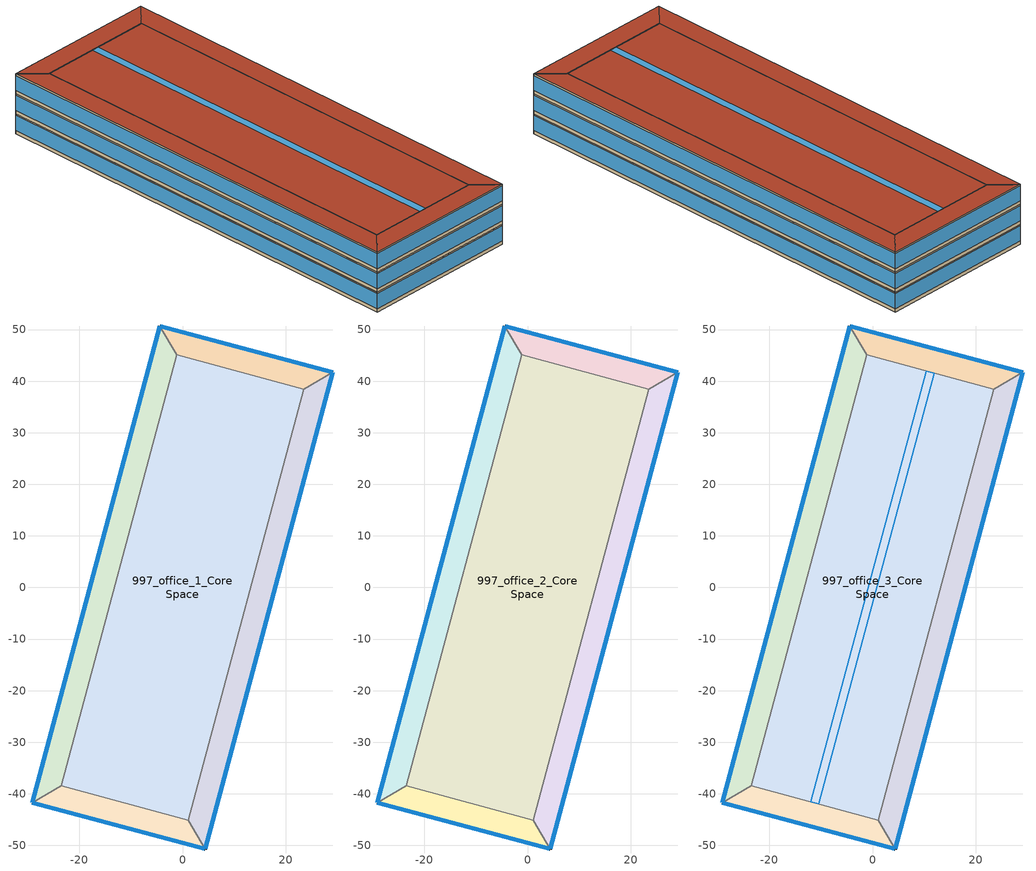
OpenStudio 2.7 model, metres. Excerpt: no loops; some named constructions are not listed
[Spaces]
997_office_1_West Perimeter Space
 floor ground: -4.38,50.7 29.14,41.71 23.54,38.48 -1.15,45.1 z0
 wall outside (Siding_Wood_Frame_Wall): 29.14,41.71 -4.38,50.7 z0:4.45
 wall to 997_office_1_North Perimeter Space: 23.54,38.48 29.14,41.71 z0:4.45
 wall to 997_office_1_Core Space: -1.15,45.1 23.54,38.48 z0:4.45
 wall to 997_office_1_South Perimeter Space: -4.38,50.7 -1.15,45.1 z0:4.45
 window (fenestration_3.31610554326308_0.2975_0.7): 29.12,41.72 -4.36,50.69 z0.76:4.1
997_office_1_North Perimeter Space
 floor ground: 29.14,41.71 4.38,-50.7 1.15,-45.1 23.54,38.48 z0
 wall outside (Siding_Wood_Frame_Wall): 4.38,-50.7 29.14,41.71 z0:4.45
 wall to 997_office_1_East Perimeter Space: 1.15,-45.1 4.38,-50.7 z0:4.45
 wall to 997_office_1_Core Space: 23.54,38.48 1.15,-45.1 z0:4.45
 window (fenestration_3.31610554326308_0.2975_0.7): 4.39,-50.67 29.14,41.69 z0.76:4.1
997_office_1_East Perimeter Space
 floor ground: 4.38,-50.7 -29.14,-41.71 -23.54,-38.48 1.15,-45.1 z0
 wall outside (Siding_Wood_Frame_Wall): -29.14,-41.71 4.38,-50.7 z0:4.45
 wall to 997_office_1_South Perimeter Space: -23.54,-38.48 -29.14,-41.71 z0:4.45
 wall to 997_office_1_Core Space: 1.15,-45.1 -23.54,-38.48 z0:4.45
 window (fenestration_3.31610554326308_0.2975_0.7): -29.12,-41.72 4.36,-50.69 z0.76:4.1
997_office_1_South Perimeter Space
 floor ground: -29.14,-41.71 -4.38,50.7 -1.15,45.1 -23.54,-38.48 z0
 wall outside (Siding_Wood_Frame_Wall): -4.38,50.7 -29.14,-41.71 z0:4.45
 wall to 997_office_1_Core Space: -23.54,-38.48 -1.15,45.1 z0:4.45
 window (fenestration_3.31610554326308_0.2975_0.7): -4.39,50.67 -29.14,-41.69 z0.76:4.1
997_office_1_Core Space
 floor ground: -1.15,45.1 23.54,38.48 1.15,-45.1 -23.54,-38.48 z0
997_office_2_West Perimeter Space
 floor to 997_office_1_West Perimeter Space: -4.38,50.7 29.14,41.71 23.54,38.48 -1.15,45.1 z4.45
 wall outside (Siding_Wood_Frame_Wall): 29.14,41.71 -4.38,50.7 z4.45:8.9
 wall to 997_office_2_North Perimeter Space: 23.54,38.48 29.14,41.71 z4.45:8.9
 wall to 997_office_2_Core Space: -1.15,45.1 23.54,38.48 z4.45:8.9
 wall to 997_office_2_South Perimeter Space: -4.38,50.7 -1.15,45.1 z4.45:8.9
 window (fenestration_3.31610554326308_0.2975_0.7): 29.12,41.72 -4.36,50.69 z5.21:8.55
997_office_2_North Perimeter Space
 floor to 997_office_1_North Perimeter Space: 29.14,41.71 4.38,-50.7 1.15,-45.1 23.54,38.48 z4.45
 wall outside (Siding_Wood_Frame_Wall): 4.38,-50.7 29.14,41.71 z4.45:8.9
 wall to 997_office_2_East Perimeter Space: 1.15,-45.1 4.38,-50.7 z4.45:8.9
 wall to 997_office_2_Core Space: 23.54,38.48 1.15,-45.1 z4.45:8.9
 window (fenestration_3.31610554326308_0.2975_0.7): 4.39,-50.67 29.14,41.69 z5.21:8.55
997_office_2_East Perimeter Space
 floor to 997_office_1_East Perimeter Space: 4.38,-50.7 -29.14,-41.71 -23.54,-38.48 1.15,-45.1 z4.45
 wall outside (Siding_Wood_Frame_Wall): -29.14,-41.71 4.38,-50.7 z4.45:8.9
 wall to 997_office_2_South Perimeter Space: -23.54,-38.48 -29.14,-41.71 z4.45:8.9
 wall to 997_office_2_Core Space: 1.15,-45.1 -23.54,-38.48 z4.45:8.9
 window (fenestration_3.31610554326308_0.2975_0.7): -29.12,-41.72 4.36,-50.69 z5.21:8.55
997_office_2_South Perimeter Space
 floor to 997_office_1_South Perimeter Space: -29.14,-41.71 -4.38,50.7 -1.15,45.1 -23.54,-38.48 z4.45
 wall outside (Siding_Wood_Frame_Wall): -4.38,50.7 -29.14,-41.71 z4.45:8.9
 wall to 997_office_2_Core Space: -23.54,-38.48 -1.15,45.1 z4.45:8.9
 window (fenestration_3.31610554326308_0.2975_0.7): -4.39,50.67 -29.14,-41.69 z5.21:8.55
997_office_2_Core Space
 floor to 997_office_1_Core Space: -1.15,45.1 23.54,38.48 1.15,-45.1 -23.54,-38.48 z4.45
997_office_3_West Perimeter Space
 floor to 997_office_2_West Perimeter Space: -4.38,50.7 29.14,41.71 23.54,38.48 -1.15,45.1 z8.9
 wall outside (Siding_Wood_Frame_Wall): 29.14,41.71 -4.38,50.7 z8.9:13.35
 wall to 997_office_3_North Perimeter Space: 23.54,38.48 29.14,41.71 z8.9:13.35
 wall to 997_office_3_Core Space: -1.15,45.1 23.54,38.48 z8.9:13.35
 wall to 997_office_3_South Perimeter Space: -4.38,50.7 -1.15,45.1 z8.9:13.35
 window (fenestration_3.31610554326308_0.2975_0.7): 29.12,41.72 -4.36,50.69 z9.66:13
 roof outside: -1.15,45.1 23.54,38.48 29.14,41.71 -4.38,50.7 z13.35
997_office_3_North Perimeter Space
 floor to 997_office_2_North Perimeter Space: 29.14,41.71 4.38,-50.7 1.15,-45.1 23.54,38.48 z8.9
 wall outside (Siding_Wood_Frame_Wall): 4.38,-50.7 29.14,41.71 z8.9:13.35
 wall to 997_office_3_East Perimeter Space: 1.15,-45.1 4.38,-50.7 z8.9:13.35
 wall to 997_office_3_Core Space: 23.54,38.48 1.15,-45.1 z8.9:13.35
 window (fenestration_3.31610554326308_0.2975_0.7): 4.39,-50.67 29.14,41.69 z9.66:13
 roof outside: 23.54,38.48 1.15,-45.1 4.38,-50.7 29.14,41.71 z13.35
997_office_3_East Perimeter Space
 floor to 997_office_2_East Perimeter Space: 4.38,-50.7 -29.14,-41.71 -23.54,-38.48 1.15,-45.1 z8.9
 wall outside (Siding_Wood_Frame_Wall): -29.14,-41.71 4.38,-50.7 z8.9:13.35
 wall to 997_office_3_South Perimeter Space: -23.54,-38.48 -29.14,-41.71 z8.9:13.35
 wall to 997_office_3_Core Space: 1.15,-45.1 -23.54,-38.48 z8.9:13.35
 window (fenestration_3.31610554326308_0.2975_0.7): -29.12,-41.72 4.36,-50.69 z9.66:13
 roof outside: 1.15,-45.1 -23.54,-38.48 -29.14,-41.71 4.38,-50.7 z13.35
997_office_3_South Perimeter Space
 floor to 997_office_2_South Perimeter Space: -29.14,-41.71 -4.38,50.7 -1.15,45.1 -23.54,-38.48 z8.9
 wall outside (Siding_Wood_Frame_Wall): -4.38,50.7 -29.14,-41.71 z8.9:13.35
 wall to 997_office_3_Core Space: -23.54,-38.48 -1.15,45.1 z8.9:13.35
 window (fenestration_3.31610554326308_0.2975_0.7): -4.39,50.67 -29.14,-41.69 z9.66:13
 roof outside: -23.54,-38.48 -1.15,45.1 -4.38,50.7 -29.14,-41.71 z13.35
997_office_3_Core Space
 floor to 997_office_2_Core Space: -1.15,45.1 23.54,38.48 1.15,-45.1 -23.54,-38.48 z8.9
 roof outside: -23.54,-38.48 1.15,-45.1 23.54,38.48 -1.15,45.1 z13.35
 skylight (skylight_7_0.9_1): -11.93,-41.57 -10.45,-41.96 11.93,41.57 10.45,41.96 z13.35
[Schedule:Day]
PNNL_Asset_Rating_Office_Hvac_Schedule_Sunday 1: 1, 0, 0, 2, 0, 0, 3, 0, 0, 4, 0, 0, 5, 0, 0, 6, 0, 0, 7, 0, 0, 8, 0, 0, 9, 0, 0, 10, 0, 0, 11, 0, 0, 12, 0, 0, 13, 0, 0, 14, 0, 0, 15, 0, 0, 16, 0, 0, 17, 0, 0, 18, 0, 0, 19, 0, 0, 20, 0, 0, 21, 0, 0, 22, 0, 0, 23, 0, 0, 24, 0, 0
PNNL_Asset_Rating_Office_Hvac_Schedule_Saturday 1: 1, 0, 0, 2, 0, 0, 3, 0, 0, 4, 0, 0, 5, 0, 0, 6, 0, 1, 7, 0, 1, 8, 0, 1, 9, 0, 1, 10, 0, 1, 11, 0, 1, 12, 0, 1, 13, 0, 1, 14, 0, 1, 15, 0, 1, 16, 0, 1, 17, 0, 1, 18, 0, 0, 19, 0, 0, 20, 0, 0, 21, 0, 0, 22, 0, 0, 23, 0, 0, 24, 0, 0
PNNL_Asset_Rating_Office_Service_Water_Heating_Schedule_Sunday; PNNL_Asset_Rating_Office_Service_Water_Heating_Schedule_Sunday 1: 1, 0, 0, 2, 0, 0, 3, 0, 0, 4, 0, 0, 5, 0, 0, 6, 0, 0, 7, 0, 0.04, 8, 0, 0.04, 9, 0, 0.04, 10, 0, 0.04, 11, 0, 0.04, 12, 0, 0.06, 13, 0, 0.06, 14, 0, 0.09, 15, 0, 0.06, 16, 0, 0.04, 17, 0, 0.04, 18, 0, 0.04, 19, 0, 0, 20, 0, 0, 21, 0, 0, 22, 0, 0, 23, 0, 0, 24, 0, 0
PNNL_Asset_Rating_Office_Service_Water_Heating_Schedule_Saturday; PNNL_Asset_Rating_Office_Service_Water_Heating_Schedule_Saturday 1: 1, 0, 0, 2, 0, 0, 3, 0, 0, 4, 0, 0, 5, 0, 0, 6, 0, 0, 7, 0, 0.07, 8, 0, 0.11, 9, 0, 0.15, 10, 0, 0.21, 11, 0, 0.19, 12, 0, 0.23, 13, 0, 0.2, 14, 0, 0.19, 15, 0, 0.15, 16, 0, 0.13, 17, 0, 0.14, 18, 0, 0.07, 19, 0, 0.07, 20, 0, 0, 21, 0, 0, 22, 0, 0, 23, 0, 0, 24, 0, 0
PNNL_Asset_Rating_Office_Lighting_Schedule_Sunday: 1, 0, 0.05, 2, 0, 0.05, 3, 0, 0.05, 4, 0, 0.05, 5, 0, 0.05, 6, 0, 0.05, 7, 0, 0.05, 8, 0, 0.05, 9, 0, 0.05, 10, 0, 0.05, 11, 0, 0.05, 12, 0, 0.05, 13, 0, 0.05, 14, 0, 0.05, 15, 0, 0.05, 16, 0, 0.05, 17, 0, 0.05, 18, 0, 0.05, 19, 0, 0.05, 20, 0, 0.05, 21, 0, 0.05, 22, 0, 0.05, 23, 0, 0.05, 24, 0, 0.05
PNNL_Asset_Rating_Office_Lighting_Schedule_Saturday: 1, 0, 0.05, 2, 0, 0.05, 3, 0, 0.05, 4, 0, 0.05, 5, 0, 0.05, 6, 0, 0.05, 7, 0, 0.1, 8, 0, 0.1, 9, 0, 0.3, 10, 0, 0.3, 11, 0, 0.3, 12, 0, 0.3, 13, 0, 0.15, 14, 0, 0.15, 15, 0, 0.15, 16, 0, 0.15, 17, 0, 0.15, 18, 0, 0.05, 19, 0, 0.05, 20, 0, 0.05, 21, 0, 0.05, 22, 0, 0.05, 23, 0, 0.05, 24, 0, 0.05
PNNL_Asset_Rating_Office_Plug_And_Process_Schedule_Sunday: 1, 0, 0.3, 2, 0, 0.3, 3, 0, 0.3, 4, 0, 0.3, 5, 0, 0.3, 6, 0, 0.3, 7, 0, 0.3, 8, 0, 0.3, 9, 0, 0.3, 10, 0, 0.3, 11, 0, 0.3, 12, 0, 0.3, 13, 0, 0.3, 14, 0, 0.3, 15, 0, 0.3, 16, 0, 0.3, 17, 0, 0.3, 18, 0, 0.3, 19, 0, 0.3, 20, 0, 0.3, 21, 0, 0.3, 22, 0, 0.3, 23, 0, 0.3, 24, 0, 0.3
PNNL_Asset_Rating_Office_Plug_And_Process_Schedule_Saturday: 1, 0, 0.3, 2, 0, 0.3, 3, 0, 0.3, 4, 0, 0.3, 5, 0, 0.3, 6, 0, 0.3, 7, 0, 0.4, 8, 0, 0.4, 9, 0, 0.5, 10, 0, 0.5, 11, 0, 0.5, 12, 0, 0.5, 13, 0, 0.35, 14, 0, 0.35, 15, 0, 0.35, 16, 0, 0.35, 17, 0, 0.35, 18, 0, 0.3, 19, 0, 0.3, 20, 0, 0.3, 21, 0, 0.3, 22, 0, 0.3, 23, 0, 0.3, 24, 0, 0.3
PNNL_Asset_Rating_Office_Infiltration_Schedule_Sunday: 1, 0, 1, 2, 0, 1, 3, 0, 1, 4, 0, 1, 5, 0, 1, 6, 0, 1, 7, 0, 1, 8, 0, 1, 9, 0, 1, 10, 0, 1, 11, 0, 1, 12, 0, 1, 13, 0, 1, 14, 0, 1, 15, 0, 1, 16, 0, 1, 17, 0, 1, 18, 0, 1, 19, 0, 1, 20, 0, 1, 21, 0, 1, 22, 0, 1, 23, 0, 1, 24, 0, 1
PNNL_Asset_Rating_Office_Infiltration_Schedule_Saturday: 1, 0, 1, 2, 0, 1, 3, 0, 1, 4, 0, 1, 5, 0, 1, 6, 0, 1, 7, 0, 0.25, 8, 0, 0.25, 9, 0, 0.25, 10, 0, 0.25, 11, 0, 0.25, 12, 0, 0.25, 13, 0, 0.25, 14, 0, 0.25, 15, 0, 0.25, 16, 0, 0.25, 17, 0, 0.25, 18, 0, 0.25, 19, 0, 1, 20, 0, 1, 21, 0, 1, 22, 0, 1, 23, 0, 1, 24, 0, 1
